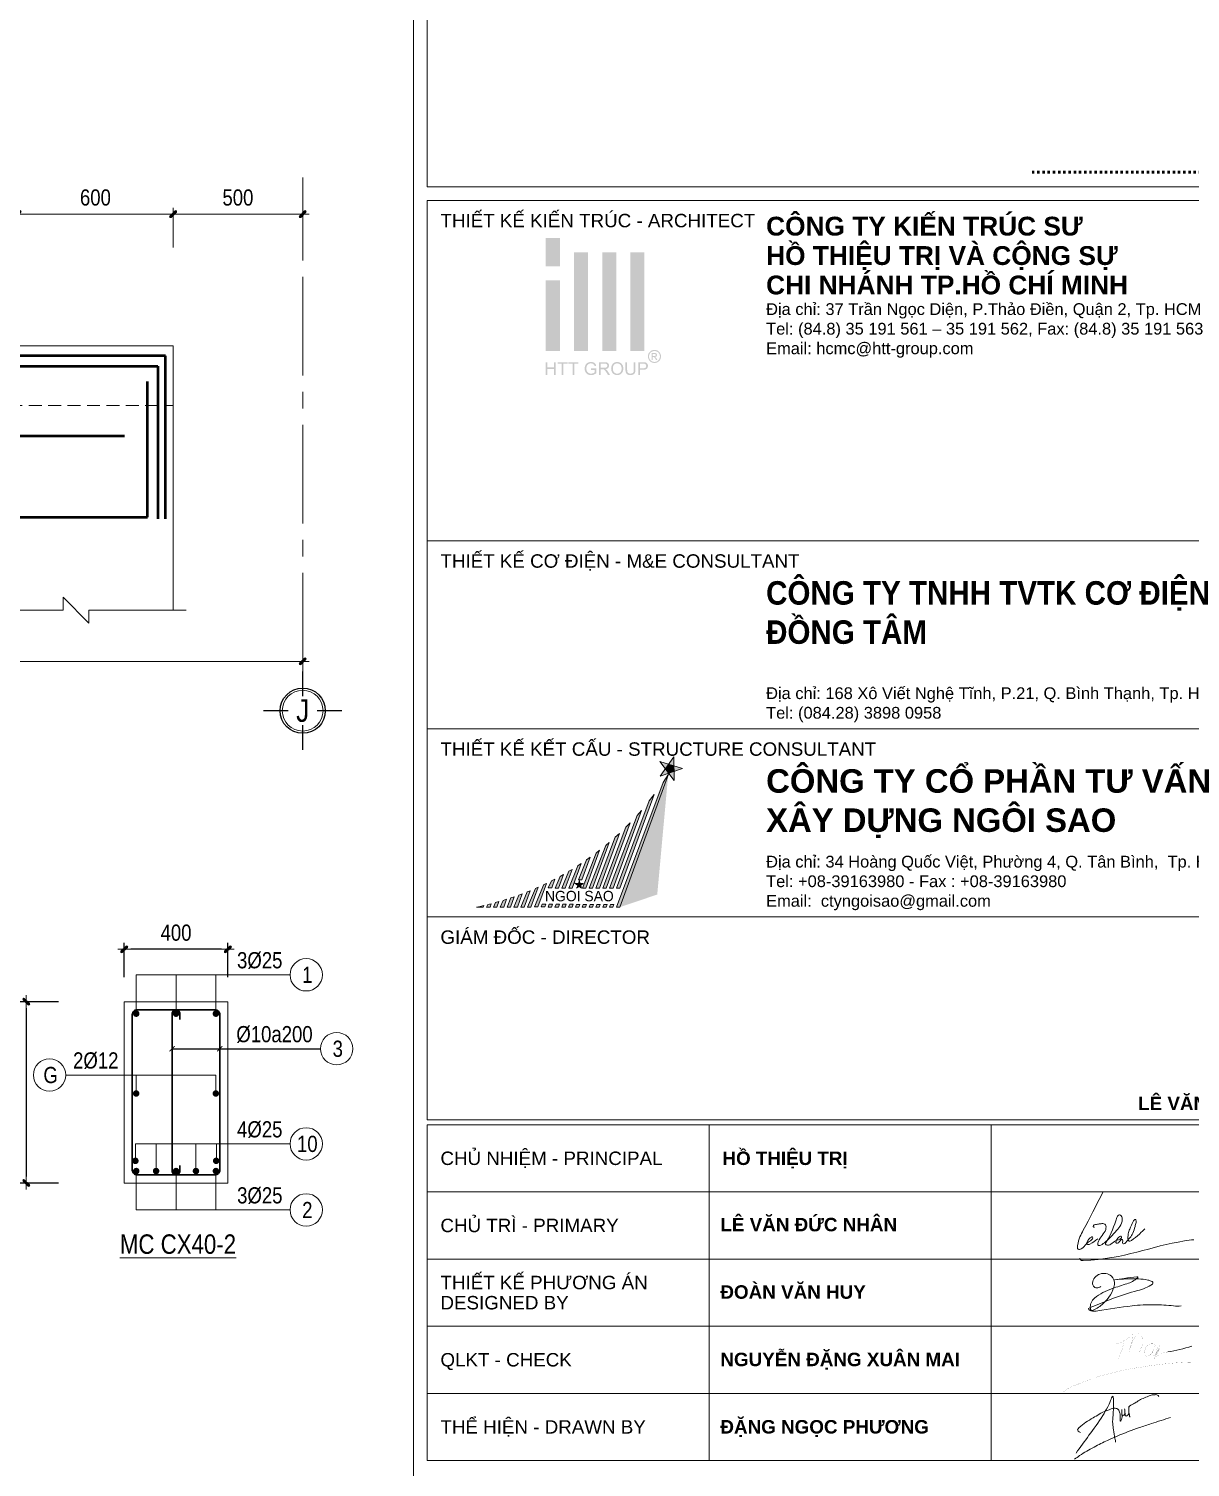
# Model space of a CAD drawing. Header units: millimetres. Extents: x 397144 to 8960116, y 345581 to 674207.
# Drawn here: x 5035387 to 5039870, y 606763 to 612315 of the extents above; entities that cross this region are included whole.
import ezdxf
from ezdxf.enums import TextEntityAlignment as Align
from ezdxf.xclip import XClip

# ---------------------------------------------------------------- set-up
doc = ezdxf.new("R2010")
doc.units = ezdxf.units.MM
doc.header["$XCLIPFRAME"] = 0
doc.header["$PDSIZE"] = -10
doc.linetypes.add('CENTER2', pattern=[28.575, 19.05, -3.175, 3.175, -3.175])
doc.linetypes.add('HIDDEN', pattern=[0.375, 0.25, -0.125])
doc.layers.get('0').update_dxf_attribs({"linetype": 'CONTINUOUS'})
doc.layers.get('Defpoints').update_dxf_attribs({"color": 12, "linetype": 'CONTINUOUS'})
for name, color, linetype, lineweight in [('2', 2, 'CONTINUOUS', 20), ('CDAI', 8, 'CONTINUOUS', 30), ('CHG_XX_Khung ten$0$A1 BORDER$0$DGIONG', 4, 'CONTINUOUS', 13), ('CHG_XX_Khung ten$0$A1 BORDER$0$STICK', 1, 'CONTINUOUS', 9), ('CHG_XX_Khung ten$0$TEXT', 7, 'CONTINUOUS', 15), ('CTHEP', 2, 'CONTINUOUS', 50), ('DBAO', 3, 'CONTINUOUS', 20), ('DGIONG', 4, 'CONTINUOUS', 13), ('KTH', 150, 'CONTINUOUS', 5), ('Net khuat', 8, 'HIDDEN', 13), ('STICK', 1, 'CONTINUOUS', 9), ('TEXT', 7, 'CONTINUOUS', 15)]:
    doc.layers.add(name, color=color, linetype=linetype, lineweight=lineweight)
doc.layers.add('8', color=8, linetype='CONTINUOUS')
doc.styles.add('CHG_XX_Khung ten$0$A1 BORDER$0$ARIAL', font='arial.ttf')
doc.styles.add('CHG_XX_Khung ten$0$A1 BORDER$0$Arial - Bold', font='arialbd.ttf', dxfattribs={"height": 2.5})
doc.styles.add('CHG_XX_Khung ten$0$A1 BORDER$0$Star-AvoBold', font='VAVOB_0.TTF')
doc.styles.add('CHG_XX_Khung ten$0$A1 BORDER$0$Title Block DD$0$Arial - Bold', font='arialbd.ttf', dxfattribs={"height": 2.5})
doc.styles.add('CHG_XX_Khung ten$0$Arial - Bold', font='arialbd.ttf')
doc.styles.add('CHG_XX_Khung ten$0$title block pccc$0$ARIAL', font='arial.ttf')
doc.styles.add('CHG_XX_Khung ten$0$title block pccc$0$Arial - Bold', font='arialbd.ttf', dxfattribs={"height": 2.5})
doc.styles.add('HELVECONDENSE', font='VHELVCN_0.TTF')
doc.styles.add('Star-HelCon', font='VHELVCN_0.TTF')
doc.styles.add('TTP-HelCon', font='VHELVCN_0.TTF')
doc.styles.add('VNI-HELVE-CONDENSE', font='VHELVCN_0.TTF')
doc.dimstyles.new('kc-25', dxfattribs={"dimtxt": 62.5, "dimasz": 20, "dimexe": 20, "dimexo": 50, "dimgap": 25, "dimtad": 3, "dimdec": 0, "dimzin": 0, "dimdsep": 46, "dimtxsty": 'VNI-HELVE-CONDENSE', "dimblk": 'DIM', "dimcen": 2.5, "dimclrd": 256, "dimclre": 154, "dimclrt": 7, "dimaunit": 1, "dimadec": 0, "dimazin": 0, "dimtfac": 1, "dimtdec": 0, "dimtix": 1, "dimtmove": 0, "dimatfit": 3, "dimldrblk": 'DOT', "dimfxl": 1, "dimtolj": 1, "dimtzin": 0, "dimarcsym": 0})
doc.dimstyles.new('TTP-25', dxfattribs={"dimscale": 25, "dimtxt": 2.5, "dimasz": 1, "dimexe": 1, "dimexo": 1, "dimgap": 0.09, "dimtad": 0, "dimdec": 4, "dimrnd": 5, "dimzin": 9, "dimdsep": 46, "dimtxsty": 'TTP-HelCon', "dimblk": 'Stick1', "dimcen": 0.09, "dimdle": 1.5, "dimclrd": 256, "dimclre": 256, "dimclrt": 7, "dimadec": 0, "dimazin": 0, "dimtfac": 1, "dimtdec": 4, "dimtmove": 0, "dimatfit": 3, "dimldrblk": '_ArchTick1', "dimfxl": 1, "dimtvp": 1, "dimtolj": 1, "dimtzin": 0, "dimarcsym": 0})

# ---------------------------------------------------------------- blocks, each defined once
blk = doc.blocks.new('CHG_XX_Khung ten$0$A1 BORDER$0$HTT-Logo')
at = {"true_color": 0x134fb3}
h = blk.add_hatch(color=154, dxfattribs=at)
h.paths.add_polyline_path([(3, 29.1), (0, 29.1), (0, 23.1), (3, 23.1)])
h.paths.add_polyline_path([(3, 20.1), (0, 20.1), (0, 5.1), (3, 5.1)])
h.paths.add_polyline_path([(9, 26.1), (6, 26.1), (6, 5.1), (9, 5.1)])
h.paths.add_polyline_path([(15, 26.1), (12, 26.1), (12, 5.1), (15, 5.1)])
h.paths.add_polyline_path([(21, 26.1), (18, 26.1), (18, 5.1), (21, 5.1)])
h.paths.add_polyline_path([(2.12, 2.7), (1.76, 2.7), (1.76, 1.59), (0.36, 1.59), (0.36, 2.7), (0, 2.7), (0, 0), (0.36, 0), (0.36, 1.27), (1.76, 1.27), (1.76, 0), (2.12, 0)])
h.paths.add_polyline_path([(4.65, 2.7), (2.51, 2.7), (2.51, 2.38), (3.4, 2.38), (3.4, 0), (3.76, 0), (3.76, 2.38), (4.65, 2.38)])
h.paths.add_polyline_path([(6.95, 2.7), (4.81, 2.7), (4.81, 2.38), (5.7, 2.38), (5.7, 0), (6.06, 0), (6.06, 2.38), (6.95, 2.38)])
h.paths.add_polyline_path([(8.64, 1.36), (8.64, 1.41), (8.66, 1.58), (8.69, 1.75), (8.75, 1.9), (8.81, 2.03), (8.92, 2.17), (9.05, 2.28), (9.2, 2.37), (9.29, 2.39), (9.45, 2.43), (9.65, 2.44), (9.84, 2.42), (10, 2.37), (10.14, 2.29), (10.26, 2.18), (10.34, 2.03), (10.41, 1.86), (10.73, 1.95), (10.68, 2.11), (10.61, 2.26), (10.53, 2.39), (10.45, 2.47), (10.31, 2.57), (10.16, 2.65), (10.13, 2.66), (9.97, 2.71), (9.8, 2.74), (9.63, 2.75), (9.55, 2.74), (9.38, 2.73), (9.21, 2.7), (9.06, 2.65), (8.91, 2.58), (8.88, 2.56), (8.75, 2.47), (8.63, 2.36), (8.53, 2.23), (8.44, 2.07), (8.41, 1.99), (8.35, 1.84), (8.31, 1.68), (8.28, 1.51), (8.27, 1.34), (8.28, 1.26), (8.29, 1.09), (8.32, 0.92), (8.38, 0.77), (8.44, 0.62), (8.46, 0.58), (8.55, 0.44), (8.66, 0.32), (8.79, 0.21), (8.93, 0.12), (9, 0.09), (9.15, 0.03), (9.31, -0.01), (9.48, -0.04), (9.65, -0.05), (9.73, -0.04), (9.9, -0.03), (10.07, 0.01), (10.23, 0.06), (10.34, 0.11), (10.48, 0.18), (10.63, 0.27), (10.77, 0.38), (10.77, 1.38), (9.63, 1.38), (9.63, 1.06), (10.42, 1.06), (10.42, 0.56), (10.39, 0.53), (10.26, 0.45), (10.09, 0.37), (9.96, 0.32), (9.8, 0.29), (9.63, 0.28), (9.62, 0.28), (9.45, 0.29), (9.28, 0.33), (9.12, 0.4), (8.97, 0.49), (8.86, 0.61), (8.77, 0.75), (8.73, 0.85), (8.68, 1), (8.65, 1.17)])
h.paths.add_polyline_path([(13.16, 1.39), (13.28, 1.48), (13.3, 1.51), (13.39, 1.64), (13.44, 1.79), (13.46, 1.96), (13.46, 2.06), (13.42, 2.22), (13.35, 2.37), (13.31, 2.43), (13.19, 2.55), (13.05, 2.63), (13.01, 2.64), (12.87, 2.67), (12.7, 2.69), (12.5, 2.7), (11.3, 2.7), (11.3, 0), (11.66, 0), (11.66, 1.2), (12.07, 1.2), (12.11, 1.2), (12.28, 1.19), (12.44, 1.11), (12.49, 1.07), (12.62, 0.93), (12.67, 0.86), (12.77, 0.73), (12.88, 0.56), (13.23, 0), (13.68, 0), (13.21, 0.73), (13.13, 0.85), (13.03, 0.98), (12.92, 1.09), (12.86, 1.14), (12.7, 1.23), (12.86, 1.26), (13.03, 1.31)])
h.paths.add_polyline_path([(11.66, 1.51), (11.66, 2.4), (12.51, 2.4), (12.67, 2.39), (12.83, 2.35), (12.97, 2.27), (13.06, 2.13), (13.09, 1.96), (13.08, 1.87), (13.02, 1.72), (12.96, 1.64), (12.8, 1.55), (12.62, 1.52), (12.43, 1.51)], flags=16)
h.paths.add_polyline_path([(16.49, 1.43), (16.48, 1.6), (16.44, 1.77), (16.4, 1.92), (16.34, 2.07), (16.33, 2.09), (16.24, 2.23), (16.14, 2.36), (16.02, 2.47), (15.88, 2.57), (15.85, 2.59), (15.7, 2.66), (15.54, 2.71), (15.38, 2.74), (15.2, 2.75), (15.15, 2.75), (14.98, 2.73), (14.82, 2.7), (14.66, 2.64), (14.52, 2.57), (14.39, 2.48), (14.27, 2.37), (14.18, 2.26), (14.1, 2.14), (14.03, 2), (13.98, 1.84), (13.94, 1.68), (13.92, 1.5), (13.91, 1.31), (13.91, 1.29), (13.92, 1.12), (13.95, 0.96), (14, 0.8), (14.07, 0.64), (14.07, 0.62), (14.16, 0.48), (14.26, 0.35), (14.38, 0.23), (14.52, 0.14), (14.56, 0.12), (14.71, 0.04), (14.86, -0.01), (15.03, -0.04), (15.2, -0.05), (15.21, -0.05), (15.38, -0.03), (15.55, 0), (15.7, 0.05), (15.86, 0.12), (15.87, 0.13), (16.01, 0.22), (16.13, 0.33), (16.24, 0.46), (16.33, 0.61), (16.36, 0.69), (16.42, 0.84), (16.46, 1), (16.48, 1.17), (16.49, 1.35)])
h.paths.add_polyline_path([(14.28, 1.45), (14.3, 1.64), (14.34, 1.81), (14.4, 1.95), (14.47, 2.08), (14.57, 2.2), (14.73, 2.32), (14.88, 2.38), (15.04, 2.43), (15.21, 2.44), (15.38, 2.42), (15.54, 2.38), (15.69, 2.31), (15.82, 2.2), (15.93, 2.07), (16.01, 1.93), (16.04, 1.85), (16.09, 1.7), (16.12, 1.53), (16.12, 1.32), (16.11, 1.12), (16.08, 0.95), (16.03, 0.79), (15.96, 0.66), (15.86, 0.54), (15.8, 0.48), (15.67, 0.38), (15.53, 0.32), (15.37, 0.27), (15.2, 0.26), (15.12, 0.26), (14.95, 0.29), (14.8, 0.35), (14.67, 0.43), (14.54, 0.54), (14.45, 0.66), (14.37, 0.8), (14.32, 0.95), (14.29, 1.12), (14.28, 1.31)], flags=16)
h.paths.add_polyline_path([(17.31, 2.7), (16.96, 2.7), (16.96, 1.12), (16.96, 0.93), (16.98, 0.75), (17.02, 0.6), (17.06, 0.46), (17.07, 0.44), (17.15, 0.3), (17.27, 0.18), (17.4, 0.08), (17.51, 0.03), (17.67, -0.01), (17.84, -0.04), (18.02, -0.05), (18.2, -0.04), (18.37, -0.01), (18.52, 0.04), (18.66, 0.1), (18.68, 0.12), (18.81, 0.22), (18.91, 0.35), (18.99, 0.49), (19.02, 0.61), (19.06, 0.76), (19.07, 0.94), (19.08, 1.14), (19.08, 2.7), (18.72, 2.7), (18.72, 1.14), (18.72, 1.06), (18.71, 0.86), (18.68, 0.69), (18.62, 0.55), (18.55, 0.45), (18.49, 0.4), (18.36, 0.33), (18.19, 0.29), (17.99, 0.28), (17.92, 0.28), (17.75, 0.31), (17.6, 0.37), (17.46, 0.48), (17.38, 0.63), (17.34, 0.77), (17.32, 0.94), (17.31, 1.14)])
h.paths.add_polyline_path([(21.42, 1.25), (21.52, 1.34), (21.6, 1.45), (21.67, 1.59), (21.72, 1.75), (21.73, 1.92), (21.73, 1.97), (21.71, 2.13), (21.65, 2.29), (21.56, 2.44), (21.44, 2.55), (21.42, 2.56), (21.27, 2.63), (21.1, 2.67), (21.05, 2.68), (20.89, 2.7), (20.69, 2.7), (19.67, 2.7), (19.67, 0), (20.03, 0), (20.03, 1.1), (20.72, 1.1), (20.76, 1.1), (20.96, 1.11), (21.14, 1.14), (21.29, 1.19)])
h.paths.add_polyline_path([(20.03, 1.42), (20.03, 2.38), (20.72, 2.38), (20.93, 2.37), (21.06, 2.36), (21.16, 2.31), (21.28, 2.2), (21.34, 2.08), (21.37, 1.91), (21.36, 1.82), (21.31, 1.67), (21.22, 1.54), (21.09, 1.47), (20.93, 1.43), (20.73, 1.42)], flags=16)
h.paths.add_polyline_path([(23.87, 2.76), (24.01, 2.85), (24.13, 2.96), (24.24, 3.09), (24.33, 3.24), (24.35, 3.28), (24.42, 3.44), (24.47, 3.6), (24.5, 3.76), (24.51, 3.93), (24.51, 3.98), (24.49, 4.15), (24.46, 4.31), (24.4, 4.47), (24.33, 4.62), (24.29, 4.69), (24.19, 4.82), (24.08, 4.94), (23.95, 5.05), (23.81, 5.14), (23.77, 5.16), (23.61, 5.23), (23.45, 5.28), (23.29, 5.31), (23.12, 5.32), (23.08, 5.31), (22.92, 5.3), (22.76, 5.27), (22.6, 5.21), (22.44, 5.14), (22.38, 5.1), (22.24, 5.01), (22.12, 4.89), (22.01, 4.77), (21.92, 4.62), (21.89, 4.57), (21.82, 4.41), (21.77, 4.25), (21.74, 4.09), (21.73, 3.93), (21.73, 3.87), (21.75, 3.71), (21.79, 3.55), (21.84, 3.39), (21.92, 3.24), (21.95, 3.18), (22.05, 3.04), (22.16, 2.92), (22.29, 2.81), (22.43, 2.72), (22.48, 2.7), (22.64, 2.63), (22.79, 2.58), (22.96, 2.55), (23.12, 2.54), (23.18, 2.54), (23.34, 2.55), (23.5, 2.59), (23.66, 2.65), (23.82, 2.72)])
h.paths.add_polyline_path([(22.55, 2.92), (22.45, 2.98), (22.32, 3.09), (22.21, 3.21), (22.12, 3.35), (22.07, 3.44), (22.01, 3.6), (21.98, 3.76), (21.96, 3.93), (21.97, 4.03), (22, 4.19), (22.05, 4.35), (22.12, 4.51), (22.18, 4.61), (22.29, 4.73), (22.41, 4.85), (22.56, 4.94), (22.64, 4.98), (22.8, 5.04), (22.96, 5.07), (23.12, 5.09), (23.21, 5.08), (23.37, 5.06), (23.53, 5.01), (23.69, 4.94), (23.79, 4.88), (23.92, 4.77), (24.03, 4.65), (24.13, 4.51), (24.17, 4.41), (24.23, 4.25), (24.27, 4.09), (24.28, 3.93), (24.28, 3.83), (24.25, 3.67), (24.2, 3.51), (24.13, 3.35), (24.07, 3.25), (23.96, 3.13), (23.84, 3.01), (23.7, 2.92), (23.61, 2.87), (23.45, 2.81), (23.29, 2.78), (23.12, 2.77), (23.02, 2.77), (22.86, 2.8), (22.7, 2.85)], flags=16)
h.paths.add_polyline_path([(22.51, 3.16), (22.51, 4.65), (23.03, 4.65), (23.23, 4.64), (23.4, 4.62), (23.55, 4.52), (23.6, 4.47), (23.66, 4.31), (23.67, 4.25), (23.64, 4.09), (23.55, 3.96), (23.42, 3.87), (23.24, 3.82), (23.37, 3.75), (23.46, 3.64), (23.57, 3.47), (23.77, 3.16), (23.47, 3.16), (23.34, 3.39), (23.23, 3.58), (23.14, 3.7), (23.09, 3.74), (22.94, 3.79), (22.9, 3.79), (22.76, 3.79), (22.76, 3.16)], flags=0)
h.paths.add_polyline_path([(22.76, 4), (22.76, 4.45), (23.03, 4.45), (23.13, 4.45), (23.27, 4.42), (23.37, 4.35), (23.41, 4.21), (23.33, 4.06), (23.24, 4.02), (23.05, 4)], flags=0)
blk = doc.blocks.new('CHG_XX_Khung ten')
at = {"layer": 'CHG_XX_Khung ten$0$A1 BORDER$0$DGIONG'}
h = blk.add_hatch(color=256, dxfattribs=at)
h.paths.add_polyline_path([(724.94, 283.19), (724.15, 281.97), (717.19, 263.38), (717.7, 263.38)])
h.paths.add_polyline_path([(722.81, 280.17), (722.1, 279.22), (717.21, 266.21), (717.72, 266.21)], flags=17)
h.paths.add_polyline_path([(720.93, 277.8), (720.27, 277.04), (716.19, 266.22), (716.7, 266.22)])
h.paths.add_polyline_path([(719.23, 275.93), (718.6, 275.29), (715.18, 266.22), (715.69, 266.22)])
h.paths.add_polyline_path([(717.65, 274.38), (717.03, 273.81), (714.16, 266.22), (714.67, 266.22)])
h.paths.add_polyline_path([(716.14, 273.03), (715.61, 272.59), (713.15, 266.22), (713.66, 266.22)])
h.paths.add_polyline_path([(714.69, 271.86), (714.17, 271.45), (712.13, 266.23), (712.64, 266.23)])
h.paths.add_polyline_path([(713.29, 270.81), (712.76, 270.43), (711.57, 267.46), (712.07, 267.47)])
h.paths.add_polyline_path([(710.1, 266.23), (710.61, 266.24), (711.93, 269.87), (711.48, 269.56)])
h.paths.add_polyline_path([(710.61, 269.02), (710.13, 268.73), (709.08, 266.24), (709.59, 266.24)])
h.paths.add_polyline_path([(709.31, 268.26), (708.82, 267.97), (708.07, 266.24), (708.58, 266.24)])
h.paths.add_polyline_path([(708.04, 267.56), (707.54, 267.3), (707.05, 266.25), (707.56, 266.25)])
h.paths.add_polyline_path([(716.84, 263.8), (716.33, 263.8), (716.18, 263.38), (716.69, 263.38)])
h.paths.add_polyline_path([(715.67, 263.39), (715.82, 263.8), (715.32, 263.8), (715.16, 263.39)])
h.paths.add_polyline_path([(714.15, 263.39), (714.65, 263.39), (714.8, 263.8), (714.3, 263.8)])
h.paths.add_polyline_path([(713.13, 263.39), (713.64, 263.4), (713.79, 263.81), (713.28, 263.81)])
h.paths.add_polyline_path([(712.77, 263.81), (712.27, 263.81), (712.11, 263.39), (712.62, 263.4)])
h.paths.add_polyline_path([(711.25, 263.81), (711.1, 263.4), (711.61, 263.4), (711.76, 263.81)])
h.paths.add_polyline_path([(710.59, 263.4), (710.74, 263.82), (710.24, 263.82), (710.08, 263.4)])
h.paths.add_polyline_path([(709.73, 263.82), (709.22, 263.82), (709.07, 263.41), (709.57, 263.41)])
h.paths.add_polyline_path([(708.71, 263.82), (708.21, 263.82), (708.05, 263.41), (708.56, 263.41)])
h.paths.add_polyline_path([(707.54, 263.41), (707.69, 263.83), (707.19, 263.83), (707.03, 263.41)])
h.paths.add_polyline_path([(706.68, 263.83), (706.17, 263.83), (706.02, 263.42), (706.53, 263.42)])
h.paths.add_polyline_path([(705, 263.42), (705.51, 263.42), (706.79, 266.93), (706.4, 266.74)])
h.paths.add_polyline_path([(703.97, 263.37), (704.48, 263.37), (705.57, 266.36), (705.14, 266.17)])
h.paths.add_polyline_path([(704.36, 265.84), (703.91, 265.65), (702.96, 263.38), (703.46, 263.38)])
h.paths.add_polyline_path([(703.17, 265.37), (702.69, 265.19), (701.94, 263.38), (702.45, 263.38)])
h.paths.add_polyline_path([(702, 264.94), (701.5, 264.77), (700.92, 263.38), (701.43, 263.38)])
h.paths.add_polyline_path([(700.84, 264.56), (700.33, 264.4), (699.91, 263.39), (700.42, 263.39)])
h.paths.add_polyline_path([(699.7, 264.21), (699.18, 264.06), (698.89, 263.39), (699.4, 263.39)])
h.paths.add_polyline_path([(698.57, 263.9), (698.04, 263.77), (697.87, 263.38), (698.38, 263.39)])
h.paths.add_polyline_path([(697.37, 263.39), (697.45, 263.63), (696.91, 263.51), (696.35, 263.38)])
blk.add_hatch(color=256, dxfattribs=at).paths.add_polyline_path([(724.92, 283.21), (717.68, 263.38), (723.28, 265.27)])
at = {"layer": 'CHG_XX_Khung ten$0$A1 BORDER$0$STICK'}
for points in [[(723.71, 282.88), (725.74, 285.75), (725.8, 282.26), (723.67, 285.06), (727.02, 284.03)], [(725.76, 284.41), (724.96, 284.66), (724.49, 283.98), (724.99, 283.32), (725.77, 283.6)], [(711.25, 266.22), (711.64, 267.39), (712.01, 266.22), (711.02, 266.95), (712.24, 266.93)], [(711.87, 266.67), (711.78, 266.94), (711.49, 266.94), (711.4, 266.67), (711.63, 266.5)]]:
    blk.add_hatch(color=256, dxfattribs=at).paths.add_polyline_path(points)
blk.add_line((687, 577), (687, 17))
at = {"color": 9, "linetype": 'Continuous'}
for p, q in [((731, 231), (731, 181)), ((773, 231), (773, 181))]:
    blk.add_line(p, q, dxfattribs=at)
at = {"linetype": 'Continuous'}
for points in [[(689, 420.69), (822, 420.69), (822, 370.62), (689, 370.62)], [(689, 368.62), (822, 368.62), (822, 317.93), (689, 317.93)], [(689, 317.93), (822, 317.93), (822, 289.93), (689, 289.93)], [(689, 289.93), (822, 289.93), (822, 261.93), (689, 261.93)]]:
    blk.add_lwpolyline(points, close=True, dxfattribs=at)
at = {"color": 9, "linetype": 'Continuous'}
for points in [[(689, 261.93), (822, 261.93), (822, 231.73), (689, 231.73)], [(822, 221), (689, 221), (689, 231), (822, 231)], [(822, 211), (689, 211), (689, 221), (822, 221)], [(822, 201), (689, 201), (689, 211), (822, 211)], [(822, 191), (689, 191), (689, 201), (822, 201)], [(822, 181), (689, 181), (689, 191), (822, 191)]]:
    blk.add_lwpolyline(points, close=True, dxfattribs=at)
blk.add_lwpolyline([(822, 211), (689, 211), (822, 211)], dxfattribs=at)
at = {"color": 1}
for points in [[(785.63, 182.08), (787.56, 184.76), (789.61, 187.7), (790.35, 188.98), (790.79, 189.92), (791.06, 190.59), (791.21, 189.09), (791.18, 188.31), (791.14, 187.75), (791.09, 186.47), (791.21, 185.58), (791.42, 184.31), (791.51, 183.99), (791.51, 183.74)], [(786.29, 185.19), (785.86, 185.61), (786.06, 185.86), (787.11, 186.7), (788.17, 187.35), (789.1, 187.9), (790.12, 188.41), (790.69, 188.61), (791.04, 188.74), (791.47, 188.79), (791.73, 188.72), (791.92, 188.61), (792.08, 188.33), (792.16, 188.06), (792.21, 187.84), (792.21, 187.27), (792.2, 187.05), (792.23, 186.85), (792.39, 187.1), (792.48, 187.84), (792.46, 188.12), (792.44, 188.61), (792.46, 188.03), (792.53, 187.67), (792.73, 187.74), (792.86, 187.87), (792.9, 188.09), (792.9, 188.28), (792.87, 188.7), (792.91, 188.19), (792.93, 187.79), (792.94, 187.69), (793.11, 187.61), (793.31, 187.73), (793.45, 187.93), (793.48, 188.22), (793.48, 188.64), (793.48, 189.05), (793.48, 188.49), (793.56, 187.84), (793.63, 187.45), (793.48, 188.6), (793.51, 188.92), (794.2, 189.45), (794.72, 189.76), (795.44, 190.17), (796.2, 190.5), (796.65, 190.69), (797.26, 190.79), (797.77, 190.74), (797.95, 190.55)], [(785.43, 181.21), (786.17, 181.73), (788.31, 183), (790.34, 184), (791.77, 184.64), (795.08, 185.91), (796.87, 186.5), (799.7, 187.42)]]:
    blk.add_spline(points, degree=3, dxfattribs=at)
at = {"layer": 'CHG_XX_Khung ten$0$A1 BORDER$0$DGIONG'}
for points in [[(724.94, 283.19), (717.7, 263.38), (717.19, 263.38), (724.15, 281.97), (724.94, 283.19)], [(722.81, 280.17), (717.72, 266.21), (717.21, 266.21), (722.1, 279.22), (722.81, 280.17)], [(720.93, 277.8), (716.7, 266.22), (716.19, 266.22), (720.27, 277.04), (720.93, 277.8)], [(717.65, 274.38), (714.67, 266.22), (714.16, 266.22), (717.03, 273.81), (717.65, 274.38)], [(719.23, 275.93), (715.69, 266.22), (715.18, 266.22), (718.6, 275.29), (719.23, 275.93)], [(716.14, 273.03), (713.66, 266.22), (713.15, 266.22), (715.61, 272.59), (716.14, 273.03)], [(711.93, 269.87), (710.61, 266.24), (710.1, 266.23), (711.48, 269.56), (711.93, 269.87)], [(713.29, 270.81), (712.07, 267.47), (711.57, 267.46), (712.76, 270.43), (713.29, 270.81)], [(714.69, 271.86), (712.64, 266.23), (712.13, 266.23), (714.17, 271.45), (714.69, 271.86)], [(709.31, 268.26), (708.58, 266.24), (708.07, 266.24), (708.82, 267.97), (709.31, 268.26)], [(710.61, 269.02), (709.59, 266.24), (709.08, 266.24), (710.13, 268.73), (710.61, 269.02)], [(704.36, 265.84), (703.46, 263.38), (702.96, 263.38), (703.91, 265.65), (704.36, 265.84)], [(705.57, 266.36), (704.48, 263.37), (703.97, 263.37), (705.14, 266.17), (705.57, 266.36)], [(706.79, 266.93), (705.51, 263.42), (705, 263.42), (706.4, 266.74), (706.79, 266.93)], [(708.04, 267.56), (707.56, 266.25), (707.05, 266.25), (707.54, 267.3), (708.04, 267.56)], [(697.45, 263.63), (697.37, 263.39), (696.35, 263.38), (696.91, 263.51), (697.45, 263.63)], [(698.57, 263.9), (698.38, 263.39), (697.87, 263.38), (698.04, 263.77), (698.57, 263.9)], [(699.7, 264.21), (699.4, 263.39), (698.89, 263.39), (699.18, 264.06), (699.7, 264.21)], [(700.84, 264.56), (700.42, 263.39), (699.91, 263.39), (700.33, 264.4), (700.84, 264.56)], [(702, 264.94), (701.43, 263.38), (700.92, 263.38), (701.5, 264.77), (702, 264.94)], [(703.17, 265.37), (702.45, 263.38), (701.94, 263.38), (702.69, 265.19), (703.17, 265.37)]]:
    blk.add_lwpolyline(points, dxfattribs=at)
for points in [[(706.53, 263.42), (706.68, 263.83), (706.17, 263.83), (706.02, 263.42)], [(707.54, 263.41), (707.69, 263.83), (707.19, 263.83), (707.03, 263.41)], [(708.56, 263.41), (708.71, 263.82), (708.21, 263.82), (708.05, 263.41)], [(709.57, 263.41), (709.73, 263.82), (709.22, 263.82), (709.07, 263.41)], [(710.59, 263.4), (710.74, 263.82), (710.24, 263.82), (710.08, 263.4)], [(711.61, 263.4), (711.76, 263.81), (711.25, 263.81), (711.1, 263.4)], [(712.62, 263.4), (712.77, 263.81), (712.27, 263.81), (712.11, 263.39)], [(713.64, 263.4), (713.79, 263.81), (713.28, 263.81), (713.13, 263.39)], [(714.65, 263.39), (714.8, 263.8), (714.3, 263.8), (714.15, 263.39)], [(715.67, 263.39), (715.82, 263.8), (715.32, 263.8), (715.16, 263.39)], [(716.69, 263.38), (716.84, 263.8), (716.33, 263.8), (716.18, 263.38)]]:
    blk.add_lwpolyline(points, close=True, dxfattribs=at)
at = {"layer": 'CHG_XX_Khung ten$0$A1 BORDER$0$STICK'}
for p, q in [((723.67, 285.06), (727.02, 284.03)), ((725.8, 282.26), (723.67, 285.06)), ((723.71, 282.88), (725.74, 285.75)), ((725.74, 285.75), (725.8, 282.26)), ((727.02, 284.03), (723.71, 282.88)), ((711.02, 266.95), (712.24, 266.93)), ((712.01, 266.22), (711.02, 266.95)), ((712.24, 266.93), (711.25, 266.22)), ((711.64, 267.39), (712.01, 266.22))]:
    blk.add_line(p, q, dxfattribs=at)
at = {"layer": 'CHG_XX_Khung ten$0$TEXT', "color": 1}
blk.add_lwpolyline([(801.29, 204.04, -0.124137), (800.16, 204.02, 0.028888), (797.25, 204.19, 0.026156), (793.98, 204.04, 0.007061), (788.86, 203.28, -0.091769), (787.85, 203.27, -0.25841), (787.51, 203.62, -0.039719), (788.28, 204, -0.004242), (791.23, 205.18, -0.019244), (794.8, 206.31, 0.094204), (797.02, 207.28, 0.504882), (796.98, 207.63, 0.07616), (796.3, 207.87, 0.041135), (794.97, 208.03, 0.034641), (791.34, 207.9, 0.01407), (792.8, 208.12, 0.003668), (794.71, 208.36, -0.800617), (794.79, 208.18, -0.093248), (793.21, 207.32, 0.020479), (791.05, 206.59, 0.096842), (788.38, 205.18, 0.259163), (787.77, 203.63, 0.564182), (788.17, 203.39, 0.087383), (789.69, 204.36, 0.156422), (791.35, 207.23, 0.228987), (790.91, 208.45, 0.272068), (789.19, 208.76, 0.293527), (788.08, 207.43, 0.171419), (788.25, 206.94, 0.281707), (788.69, 206.7, 0.217513), (789.34, 206.92)], format="xyb", dxfattribs=at)
at = {"layer": 'CHG_XX_Khung ten$0$TEXT', "color": 1, "const_width": 0.0121}
for points in [[(791.6, 198.34, 0.143835), (794.1, 199.89, -0.075685), (793.5, 197.02, -0.172299), (794.95, 199.92, -0.299798), (795.6, 198.96, -0.170508), (795.36, 197.75, 0.168316), (795.11, 197.03)], [(791.95, 196.04, -0.054469), (792.33, 197.1, 0.103257), (792.78, 199.38)], [(797.47, 197.92, 0.401177), (797.3, 198.32, 0.483935), (795.9, 197.43, 0.196997), (796.02, 196.61, 0.296639), (796.38, 196.53, 0.183057), (797.12, 197.39)], [(797.48, 198.09, 0.142769), (797.07, 197.1, 0.220826), (797.29, 196.56, 0.106687), (798.07, 198.16, 0.181562), (797.64, 197.4, -0.039872), (797.25, 196.09, -0.060225), (798.09, 197.69, 0.017174), (797.52, 196.45, -0.149286), (799.3, 197.16)], [(806.31, 195.73, -0.026807), (805.12, 195.66, 0.027369), (800.25, 195.52, 0.022423), (795.26, 194.89, 0.038275), (791.04, 194.04, 0.053272), (785.95, 192.37, 0.118692), (783.44, 190.96)]]:
    blk.add_lwpolyline(points, format="xyb", dxfattribs=at)
at = {"layer": 'CHG_XX_Khung ten$0$TEXT', "color": 1}
blk.add_arc((793.37, 230.45), 33.81, 280.1185, 286.3373, dxfattribs=at)
for points in [[(789.62, 220.97), (786.72, 215.31), (785.87, 213.03), (785.94, 212.46), (786.42, 212.53), (787.18, 213.24), (787.77, 213.73), (788.12, 214.16), (788.07, 214.29), (787.94, 214.27), (787.28, 213.56), (787.2, 213.33), (787.26, 213.21), (787.44, 213.16), (787.7, 213.23), (788.87, 214.02)], [(788.4, 215.73), (788.18, 215.82), (788.21, 216), (788.32, 216.07), (788.7, 216.16), (789.23, 216.24), (789.76, 216.24), (790.01, 216.08), (790.1, 215.79), (790.05, 215.41), (788.96, 213.65), (788.88, 213.4), (788.88, 213.13), (789, 213.02), (789.17, 213.01), (789.51, 213.17), (790.77, 214.27), (791.67, 215.27), (792.3, 216.07), (792.5, 216.66), (792.49, 217.11), (792.33, 217.45), (792.13, 217.58), (791.94, 217.52), (791.73, 217.16), (790.12, 213.5), (790.04, 213.21), (790.14, 213.12), (791.53, 213.7), (792.32, 214.06), (792.42, 214.24), (792.36, 214.39), (792.17, 214.35), (791.86, 214.12), (791.68, 213.82), (791.57, 213.47), (791.67, 213.35), (791.96, 213.42), (792.51, 213.89), (792.61, 213.78), (792.55, 213.52), (792.61, 213.3), (792.77, 213.25), (793.05, 213.46), (794.1, 214.86), (794.42, 215.85), (794.57, 216.45), (794.53, 216.83), (794.42, 216.89), (794.27, 216.8), (794.14, 216.57), (793.62, 215.47), (793.41, 214.74), (793.36, 214.18), (793.41, 213.82), (793.56, 213.67), (793.77, 213.71), (794.19, 213.99), (795.35, 214.98), (795.89, 215.51)], [(786.22, 211.12), (786.28, 210.87), (786.71, 210.78), (801.78, 213.69), (803.18, 213.88)]]:
    blk.add_spline(points, degree=3, dxfattribs=at)
at = {"xscale": 0.7, "yscale": 0.7, "zscale": 0.7}
blk.add_blockref('CHG_XX_Khung ten$0$A1 BORDER$0$HTT-Logo', (706.68, 342.64), dxfattribs=at)
for s, height, style, p in [('.....................................................', 2, 'CHG_XX_Khung ten$0$A1 BORDER$0$Title Block DD$0$Arial - Bold', (820, 373.62)), ('LÊ VĂN ĐỨC NHÂN', 2.0073, 'CHG_XX_Khung ten$0$Arial - Bold', (821.19, 234.17))]:
    blk.add_text(s, height=height, dxfattribs=dict(style=style)).set_placement(p, align=Align.MIDDLE_RIGHT)
for s, height, style, p in [('THIẾT KẾ KIẾN TRÚC - ARCHITECT', 2, 'CHG_XX_Khung ten$0$A1 BORDER$0$ARIAL', (691, 365.62)), ('THIẾT KẾ CƠ ĐIỆN - M&E CONSULTANT', 2, 'CHG_XX_Khung ten$0$A1 BORDER$0$ARIAL', (691, 314.93)), ('THIẾT KẾ KẾT CẤU - STRUCTURE CONSULTANT', 2, 'CHG_XX_Khung ten$0$A1 BORDER$0$ARIAL', (691, 286.93)), ('GIÁM ĐỐC - DIRECTOR', 2, 'CHG_XX_Khung ten$0$title block pccc$0$ARIAL', (691, 258.93)), ('CHỦ NHIỆM - PRINCIPAL', 2, 'CHG_XX_Khung ten$0$title block pccc$0$ARIAL', (691, 226)), ('HỒ THIỆU TRỊ', 2, 'CHG_XX_Khung ten$0$title block pccc$0$Arial - Bold', (733, 226)), ('CHỦ TRÌ - PRIMARY', 2, 'CHG_XX_Khung ten$0$title block pccc$0$ARIAL', (691, 216)), ('LÊ VĂN ĐỨC NHÂN', 2.0073, 'CHG_XX_Khung ten$0$Arial - Bold', (732.68, 216.13)), ('THIẾT KẾ PHƯƠNG ÁN', 2, 'CHG_XX_Khung ten$0$title block pccc$0$ARIAL', (691, 207.5)), ('ĐOÀN VĂN HUY', 2.0073, 'CHG_XX_Khung ten$0$Arial - Bold', (732.68, 206.09)), ('DESIGNED BY', 2, 'CHG_XX_Khung ten$0$title block pccc$0$ARIAL', (691, 204.5)), ('NGUYỄN ĐẶNG XUÂN MAI', 2.0073, 'CHG_XX_Khung ten$0$Arial - Bold', (732.68, 196.05)), ('QLKT - CHECK', 2, 'CHG_XX_Khung ten$0$title block pccc$0$ARIAL', (691, 196)), ('THỂ HIỆN - DRAWN BY', 2, 'CHG_XX_Khung ten$0$title block pccc$0$ARIAL', (691, 186)), ('ĐẶNG NGỌC PHƯƠNG', 2.0073, 'CHG_XX_Khung ten$0$Arial - Bold', (732.68, 186.02))]:
    blk.add_text(s, height=height, dxfattribs=dict(style=style)).set_placement(p, align=Align.MIDDLE_LEFT)
at = {"ltscale": 10, "insert": (739.49, 366.19), "char_height": 2.8, "width": 76.248, "attachment_point": 1, "line_spacing_factor": 0.938532, "style": 'CHG_XX_Khung ten$0$A1 BORDER$0$Arial - Bold'}
blk.add_mtext('CÔNG TY KIẾN TRÚC SƯ\\PHỒ THIỆU TRỊ VÀ CỘNG SỰ\\PCHI NHÁNH TP.HỒ CHÍ MINH', dxfattribs=at)
at = {"ltscale": 10}
for s, insert, char_height, width, attachment_point, style in [('Địa chỉ: 37 Trần Ngọc Diện, P.Thảo Điền, Quận 2, Tp. HCM\\PTel: (84.8) 35 191 561 – 35 191 562, Fax: (84.8) 35 191 563\\PEmail: hcmc@htt-group.com', (739.49, 345.2), 1.75, 83.001, 7, 'CHG_XX_Khung ten$0$A1 BORDER$0$ARIAL'), ('{\\W0.9;CÔNG TY TNHH TVTK CƠ ĐIỆN \\PĐỒNG TÂM}', (739.49, 311.93), 3.5, 76.248, 1, 'CHG_XX_Khung ten$0$A1 BORDER$0$Arial - Bold'), ('\\pt8.75;Địa chỉ: 168 Xô Viết Nghệ Tĩnh, P.21, Q. Bình Thạnh, Tp. HCM \\P\\ptz;Tel: (084.28) 3898 0958', (739.49, 290.93), 1.75, 83.001, 7, 'CHG_XX_Khung ten$0$A1 BORDER$0$ARIAL'), ('CÔNG TY CỔ PHẦN TƯ VẤN \\PXÂY DỰNG NGÔI SAO', (739.49, 283.93), 3.5, 76.248, 1, 'CHG_XX_Khung ten$0$A1 BORDER$0$Arial - Bold'), ('Địa chỉ: 34 Hoàng Quốc Việt, Phường 4, Q. Tân Bình,  Tp. HCM\\PTel: +08-39163980 - Fax : +08-39163980 \\PEmail:  ctyngoisao@gmail.com', (739.49, 262.93), 1.75, 83.001, 7, 'CHG_XX_Khung ten$0$A1 BORDER$0$ARIAL')]:
    blk.add_mtext(s, dxfattribs=dict(at, insert=insert, char_height=char_height, width=width, attachment_point=attachment_point, style=style))
at = {"layer": 'CHG_XX_Khung ten$0$A1 BORDER$0$STICK', "style": 'CHG_XX_Khung ten$0$A1 BORDER$0$Star-AvoBold', "width": 1}
blk.add_text('NGOI SAO', height=1.547, dxfattribs=at).set_placement((706.57, 264.27))
blk = doc.blocks.new('Stick1')
at = {"layer": 'STICK'}
h = blk.add_hatch(color=256, dxfattribs=at)
edge = h.paths.add_edge_path()
edge.add_line((0.3, 0.5), (-0.5, -0.3))
edge.add_arc((-0.4, -0.4), 0.141, 135, 315)
edge.add_line((-0.3, -0.5), (0.5, 0.3))
edge.add_arc((0.4, 0.4), 0.141, 315, 495)
blk.add_line((1, 0), (-1, 0), dxfattribs=at)
blk.add_lwpolyline([(0.3, 0.5), (-0.5, -0.3, 1), (-0.3, -0.5), (0.5, 0.3, 1), (0.3, 0.5, 1)], format="xyb", dxfattribs=at)
blk = doc.blocks.new('*D8743')
at = {"layer": 'Defpoints', "color": 0, "transparency": 16777216}
for p in [(5128771.8, 564771.8), (5128171.8, 564618.7), (5128771.8, 564618.7)]:
    blk.add_point(p, dxfattribs=at)
at = {"layer": 'KTH', "lineweight": -2, "transparency": 16777216}
for p, q in [((5128171.8, 564643.7), (5128171.8, 564796.8)), ((5128196.8, 564771.8), (5128746.8, 564771.8)), ((5128771.8, 564643.7), (5128771.8, 564796.8))]:
    blk.add_line(p, q, dxfattribs=at)
at = {"layer": 'KTH', "lineweight": -2, "transparency": 16777216, "xscale": 25, "yscale": 25, "zscale": 25, "rotation": 180}
blk.add_blockref('Stick1', (5128171.8, 564771.8), dxfattribs=at)
at = {"layer": 'KTH', "lineweight": -2, "transparency": 16777216, "xscale": 25, "yscale": 25, "zscale": 25}
blk.add_blockref('Stick1', (5128771.8, 564771.8), dxfattribs=at)
at = {"layer": 'KTH', "color": 7, "transparency": 16777216, "insert": (5128471.8, 564835.7), "char_height": 62.5, "attachment_point": 5, "style": 'TTP-HelCon'}
blk.add_mtext('\\A1;600', dxfattribs=at)
blk = doc.blocks.new('_ArchTick1')
at = {"color": 0, "const_width": 3.81}
blk.add_lwpolyline([(-12.7, -12.7), (12.7, 12.7)], dxfattribs=at)
blk = doc.blocks.new('dau truc')
blk.add_circle((0, 0), 180)
at = {"layer": '8'}
for p, q in [((0, 127), (0, 345)), ((-127, 0), (-345, 0)), ((345, 0), (127, 0)), ((0, -345), (0, -127))]:
    blk.add_line(p, q, dxfattribs=at)
blk.add_circle((0, 0), 200, dxfattribs=at)
at = {"layer": 'TEXT', "style": 'HELVECONDENSE'}
blk.add_attdef('A', text='', height=233, dxfattribs=at).set_placement((0, 0), align=Align.MIDDLE)
blk = doc.blocks.new('*D1861')
at = {"layer": 'Defpoints', "color": 0, "transparency": 16777216}
for p in [(5129271.8, 563243.4), (5119771.8, 563142.3), (5129271.8, 563045.5)]:
    blk.add_point(p, dxfattribs=at)
at = {"layer": 'KTH', "lineweight": -2, "transparency": 16777216}
for p, q in [((5129271.8, 563218.4), (5129271.8, 563020.5)), ((5119771.8, 563117.3), (5119771.8, 563020.5)), ((5119796.8, 563045.5), (5129246.8, 563045.5))]:
    blk.add_line(p, q, dxfattribs=at)
at = {"layer": 'KTH', "lineweight": -2, "transparency": 16777216, "xscale": 25, "yscale": 25, "zscale": 25, "rotation": 180}
blk.add_blockref('Stick1', (5119771.8, 563045.5), dxfattribs=at)
at = {"layer": 'KTH', "lineweight": -2, "transparency": 16777216, "xscale": 25, "yscale": 25, "zscale": 25}
blk.add_blockref('Stick1', (5129271.8, 563045.5), dxfattribs=at)
at = {"layer": 'KTH', "color": 7, "transparency": 16777216, "insert": (5124521.8, 563109.3), "char_height": 62.5, "attachment_point": 5, "style": 'TTP-HelCon'}
blk.add_mtext('\\A1;9500', dxfattribs=at)
blk = doc.blocks.new('*D1862')
at = {"layer": 'Defpoints', "color": 0, "transparency": 16777216}
for p in [(5129271.8, 564771.8), (5128771.8, 564618.7), (5129271.8, 564610.4)]:
    blk.add_point(p, dxfattribs=at)
at = {"layer": 'KTH', "lineweight": -2, "transparency": 16777216}
for p, q in [((5128771.8, 564643.7), (5128771.8, 564796.8)), ((5128796.8, 564771.8), (5129246.8, 564771.8)), ((5129271.8, 564635.4), (5129271.8, 564796.8))]:
    blk.add_line(p, q, dxfattribs=at)
at = {"layer": 'KTH', "lineweight": -2, "transparency": 16777216, "xscale": 25, "yscale": 25, "zscale": 25, "rotation": 180}
blk.add_blockref('Stick1', (5128771.8, 564771.8), dxfattribs=at)
at = {"layer": 'KTH', "lineweight": -2, "transparency": 16777216, "xscale": 25, "yscale": 25, "zscale": 25}
blk.add_blockref('Stick1', (5129271.8, 564771.8), dxfattribs=at)
at = {"layer": 'KTH', "color": 7, "transparency": 16777216, "insert": (5129021.8, 564835.7), "char_height": 62.5, "attachment_point": 5, "style": 'TTP-HelCon'}
blk.add_mtext('\\A1;500', dxfattribs=at)
blk = doc.blocks.new('*D8788')
at = {"layer": 'Defpoints', "color": 0, "ltscale": 500, "transparency": 16777216}
for p in [(5035755, 608762), (5035755, 608628.8), (5036155, 608628.8)]:
    blk.add_point(p, dxfattribs=at)
at = {"layer": 'KTH', "lineweight": -2, "ltscale": 500, "transparency": 16777216}
for p, q in [((5035755, 608653.8), (5035755, 608787)), ((5036155, 608653.8), (5036155, 608787)), ((5036130, 608762), (5035780, 608762))]:
    blk.add_line(p, q, dxfattribs=at)
at = {"layer": 'KTH', "lineweight": -2, "ltscale": 500, "transparency": 16777216, "xscale": 25, "yscale": 25, "zscale": 25, "rotation": 180}
blk.add_blockref('Stick1', (5035755, 608762), dxfattribs=at)
at = {"layer": 'KTH', "lineweight": -2, "ltscale": 500, "transparency": 16777216, "xscale": 25, "yscale": 25, "zscale": 25}
blk.add_blockref('Stick1', (5036155, 608762), dxfattribs=at)
at = {"layer": 'KTH', "color": 7, "ltscale": 500, "transparency": 16777216, "insert": (5035955, 608825.8), "char_height": 62.5, "attachment_point": 5, "style": 'TTP-HelCon'}
blk.add_mtext('\\A1;400', dxfattribs=at)
blk = doc.blocks.new('*D8786')
at = {"layer": 'Defpoints', "color": 0, "ltscale": 500, "transparency": 16777216}
for p in [(5035526.6, 608559.7), (5035376.8, 607859.7), (5035526.6, 607859.7)]:
    blk.add_point(p, dxfattribs=at)
at = {"layer": 'KTH', "lineweight": -2, "ltscale": 500, "transparency": 16777216}
for p, q in [((5035501.6, 608559.7), (5035351.8, 608559.7)), ((5035376.8, 608534.7), (5035376.8, 607884.7)), ((5035501.6, 607859.7), (5035351.8, 607859.7))]:
    blk.add_line(p, q, dxfattribs=at)
at = {"layer": 'KTH', "lineweight": -2, "ltscale": 500, "transparency": 16777216, "xscale": 25, "yscale": 25, "zscale": 25}
for p, rotation in [((5035376.8, 608559.7), 90), ((5035376.8, 607859.7), 270)]:
    blk.add_blockref('Stick1', p, dxfattribs=dict(at, rotation=rotation))
at = {"layer": 'KTH', "color": 7, "ltscale": 500, "transparency": 16777216, "insert": (5035313, 608209.7), "char_height": 62.5, "attachment_point": 5, "rotation": 90, "style": 'TTP-HelCon'}
blk.add_mtext('\\A1;700', dxfattribs=at)
blk = doc.blocks.new('DIM')
h = blk.add_hatch(color=1)
h.paths.add_polyline_path([(0.49, 0.29, 1), (0.29, 0.49), (-0.19, 0), (0.19, 0)])
h.paths.add_polyline_path([(0.19, 0), (-0.19, 0), (-0.49, -0.29, 1), (-0.29, -0.49)])
at = {"color": 9}
for p, q in [((-0.19, 0), (-1.5, 0)), ((0.19, 0), (1.5, 0))]:
    blk.add_line(p, q, dxfattribs=at)
at = {"color": 1}
for p, q in [((-0.49, -0.29), (0.29, 0.49)), ((-0.29, -0.49), (0.49, 0.29)), ((-0.19, 0), (0.19, 0))]:
    blk.add_line(p, q, dxfattribs=at)
blk.add_arc((-0.39, -0.39), 0.138, 135, 315, dxfattribs=at)
blk = doc.blocks.new('CX-37')
at = {"layer": 'CTHEP'}
for p, q in [((5128741.83394, 564224.46289), (5096651.83396, 564224.5159)), ((5128741.83394, 563596.26395), (5128741.83394, 564224.46289)), ((5126170.87343, 564184.51032), (5128712.12957, 564184.51032)), ((5128712.12957, 564184.51032), (5128712.12957, 563595.24265)), ((5128672.60513, 563602.45631), (5128672.60513, 564125.32688)), ((5096805.55901, 563915.51158), (5128583.48934, 563915.47222)), ((5103995.87946, 563602.47351), (5128672.60513, 563602.45631))]:
    blk.add_line(p, q, dxfattribs=at)
at = {"layer": 'DBAO'}
blk.add_lwpolyline([(5128771.83395, 563243.52348), (5128771.83395, 564263.41532), (5103569.7402, 564263.45031)], dxfattribs=at)
at = {"layer": 'DGIONG'}
blk.add_lwpolyline([(5128121.83395, 563243.52348), (5128346.83395, 563243.52348), (5128346.83395, 563293.52348), (5128446.83395, 563193.52348), (5128446.83395, 563243.52348), (5128821.83135, 563243.51965)], dxfattribs=at)
at = {"layer": 'Net khuat', "linetype": 'CENTER2', "ltscale": 20}
blk.add_line((5129271.83395, 563006.0297), (5129271.83395, 565011.37234), dxfattribs=at)
at = {"layer": 'Net khuat', "ltscale": 200}
blk.add_lwpolyline([(5096621.83396, 564033.5267), (5128771.83395, 564033.5267)], dxfattribs=at)
at = {"layer": '2', "ltscale": 300}
ref = blk.add_blockref('dau truc', (5129271.83395, 562855.16517), dxfattribs=dict(at, xscale=0.4367131292819977, yscale=0.4367131292819977, zscale=0.4367131292819977))
ref.add_attrib('A', 'J', dxfattribs={"layer": 'TEXT', "height": 87.5, "style": 'HELVECONDENSE'}).set_placement((5129271.83395, 562855.16517), align=Align.MIDDLE)
at = {"layer": 'KTH'}
for base, p1, p2, picture, middle in [((5128771.83135, 564771.82493), (5128171.83395, 564618.72821), (5128771.83135, 564618.72821), '*D8743', (5128471.83265, 564835.65826)), ((5129271.83395, 564771.82493), (5128771.83135, 564618.72821), (5129271.83395, 564610.43127), '*D1862', (5129021.83265, 564835.65826)), ((5129271.83395, 563045.46643), (5119771.83395, 563142.31761), (5129271.83395, 563243.44943), '*D1861', (5124521.83395, 563109.29976))]:
    dim = blk.add_linear_dim(base=base, p1=p1, p2=p2, angle=180, dimstyle='TTP-25', override={"dimtmove": 1}, dxfattribs=at)
    dim.commit()
    dim.dimension.update_dxf_attribs({"geometry": picture, "text_midpoint": middle})

msp = doc.modelspace()

# ---------------------------------------------------------------- linework, layer by layer
at = {"layer": 'DGIONG'}
msp.add_lwpolyline([(5019502.29512, 617054.8672), (5036871.90055, 617054.8672), (5036871.90055, 602536.98804), (5019502.29512, 602536.98804)], close=True, dxfattribs=at)

# ---------------------------------------------------------------- next in the draw order: block references
at = {"layer": 'KTH', "ltscale": 0.8, "xscale": 25.92478421702978, "yscale": 25.92478421702978, "zscale": 25.92478421702978}
msp.add_blockref('CHG_XX_Khung ten', (5019061.57379, 602096.26671), dxfattribs=at)

# ---------------------------------------------------------------- next in the draw order: linework, layer by layer
at = {"layer": 'CDAI'}
msp.add_lwpolyline([(5035805.01597, 608528.49433), (5036105.01597, 608528.49433, -0.4142135624), (5036123.76597, 608509.74433), (5036123.76597, 607909.74433, -0.4142135624), (5036105.01597, 607890.99433), (5035805.01597, 607890.99433, -0.4142135624), (5035786.26597, 607909.74433), (5035786.26597, 608509.74433, -0.4142135624)], format="xyb", close=True, dxfattribs=at)
msp.add_lwpolyline([(5035970.01597, 608491.57434), (5035970.01597, 608513.49433, 0.4142135624), (5035955.01597, 608528.49433), (5035955.01597, 608528.49433, 0.4142135624), (5035940.01597, 608513.49433), (5035940.01597, 607905.99433, 0.4142135624), (5035955.01597, 607890.99433), (5035955.01597, 607890.99433, 0.4142135624), (5035970.01597, 607905.99433), (5035970.01597, 607927.91432)], format="xyb", dxfattribs=at)
at = {"layer": 'CTHEP', "const_width": 12.5}
for points in [[(5035795.01597, 608513.49433, 1), (5035807.51597, 608513.49433, 1)], [(5035948.76597, 608513.49433, 1), (5035961.26597, 608513.49433, 1)], [(5036102.51597, 608513.49433, 1), (5036115.01597, 608513.49433, 1)], [(5035807.51597, 608205.33739, -1), (5035795.01597, 608205.33739, -1)], [(5036115.01597, 608205.33739, -1), (5036102.51597, 608205.33739, -1)], [(5035791.81299, 607945.35192, 1), (5035804.31299, 607945.35192, 1)], [(5036103.61212, 607945.35192, 1), (5036116.11212, 607945.35192, 1)], [(5035795.01597, 607905.99433, 1), (5035807.51597, 607905.99433, 1)], [(5035871.89097, 607905.99433, 1), (5035884.39097, 607905.99433, 1)], [(5035948.76597, 607905.99433, 1), (5035961.26597, 607905.99433, 1)], [(5036025.64097, 607905.99433, 1), (5036038.14097, 607905.99433, 1)], [(5036102.51597, 607905.99433, 1), (5036115.01597, 607905.99433, 1)]]:
    msp.add_lwpolyline(points, format="xyb", close=True, dxfattribs=at)
at = {"layer": 'DBAO', "flags": 128}
for points in [[(5035755.01597, 608559.74433), (5036155.01597, 608559.74433)], [(5036155.01597, 608559.74433), (5036155.01597, 607859.74433), (5035755.01597, 607859.74433), (5035755.01597, 608559.74433)]]:
    msp.add_lwpolyline(points, dxfattribs=at)
at = {"layer": 'DGIONG'}
for p, q in [((5035801.26597, 608513.49433), (5035801.26597, 608663.49433)), ((5035801.26597, 608663.49433), (5036395.01597, 608663.49433)), ((5035955.01597, 608513.49433), (5035955.01597, 608663.49433)), ((5036108.76597, 608513.49433), (5036108.76597, 608663.49433)), ((5036108.76597, 608276.71917), (5035529.21845, 608276.71917)), ((5035801.26597, 608205.33739), (5035801.26597, 608276.71917)), ((5036108.76597, 608205.33739), (5036108.76597, 608276.71917)), ((5035798.06299, 608010.9153), (5036395.01597, 608010.9153)), ((5035798.06299, 607945.35192), (5035798.06299, 608010.9153)), ((5035878.14097, 607905.99433), (5035878.14097, 608010.9153)), ((5036031.89097, 607905.99433), (5036031.89097, 608010.9153)), ((5036110.99434, 607938.479), (5036110.99434, 608010.9153)), ((5035801.26597, 607755.99433), (5035801.26597, 607905.99433)), ((5035955.01597, 607755.99433), (5035955.01597, 607905.99433)), ((5036108.76597, 607755.99433), (5036108.76597, 607905.99433)), ((5035801.26597, 607755.99433), (5036395.01597, 607755.99433))]:
    msp.add_line(p, q, dxfattribs=at)
for centre in [(5036457.51597, 608663.49433), (5036575.10388, 608378.19261), (5035466.71845, 608276.71917), (5036457.51597, 608010.9153), (5036457.51597, 607755.99433)]:
    msp.add_circle(centre, 62.5, dxfattribs=at)

# ---------------------------------------------------------------- next in the draw order: block references
at = {"layer": 'DBAO'}
ref = msp.add_blockref('CX-37', (-92827.98322, 46827.85485), dxfattribs=at)
XClip(ref).set_block_clipping_path([(5112464.3325821627, 562606.5794690154), (5129699.8837684123, 564913.1328144962)])

# ---------------------------------------------------------------- next in the draw order: texts
at = {"layer": 'TEXT', "style": 'TTP-HelCon'}
for s, p in [('3Þ25', (5036190.4743, 608688.49433)), ('Þ10a200', (5036187.70018, 608403.19261)), ('2Þ12', (5035557.51012, 608301.71917)), ('4Þ25', (5036190.4743, 608035.9153)), ('3Þ25', (5036190.73964, 607780.99433))]:
    msp.add_text(s, height=62.5, dxfattribs=at).set_placement(p)
at = {"layer": 'TEXT', "style": 'Star-HelCon'}
for s, p in [('1', (5036461.68264, 608663.49433)), ('3', (5036579.27054, 608378.19261)), ('G', (5035470.88512, 608276.71917)), ('10', (5036461.68264, 608010.9153)), ('2', (5036461.68264, 607755.99433))]:
    msp.add_text(s, height=62.5, dxfattribs=at).set_placement(p, align=Align.MIDDLE)
at = {"layer": 'TEXT', "style": 'TTP-HelCon'}
msp.add_text('%%UMC CX40-2', height=75, dxfattribs=at).set_placement((5035962.46399, 607586.45079), align=Align.CENTER)

# ---------------------------------------------------------------- next in the draw order: dimensions: what is measured, and where the dimension line sits
at = {"layer": 'KTH', "ltscale": 500}
dim = msp.add_linear_dim(base=(5035755.01597, 608761.99433), p1=(5036155.01597, 608628.75628), p2=(5035755.01597, 608628.75628), dimstyle='TTP-25', override={"dimtxsty": 'TTP-HelCon'}, dxfattribs=at)
dim.commit()
dim.dimension.update_dxf_attribs({"geometry": '*D8788', "text_midpoint": (5035955.01597, 608825.82766)})
dim = msp.add_linear_dim(base=(5035376.80896, 607859.74433), p1=(5035526.64177, 608559.74433), p2=(5035526.64177, 607859.74433), angle=90, dimstyle='TTP-25', override={"dimtxsty": 'TTP-HelCon'}, dxfattribs=at)
dim.commit()
dim.dimension.update_dxf_attribs({"geometry": '*D8786', "text_midpoint": (5035312.97563, 608209.74433)})

# ---------------------------------------------------------------- next in the draw order: leaders
at = {"layer": 'DGIONG'}
for points in [[(5035940.01597, 608378.19261), (5036341.97799, 608378.19261)], [(5036123.76597, 608378.19261), (5036512.60388, 608378.19261)]]:
    msp.add_leader(points, dimstyle='kc-25', override={"dimtad": 0, "dimldrblk": 'ArchTick', "dimfxl": 100, "dimarcsym": 1}, dxfattribs=at)

doc.saveas('drawing.dxf')
